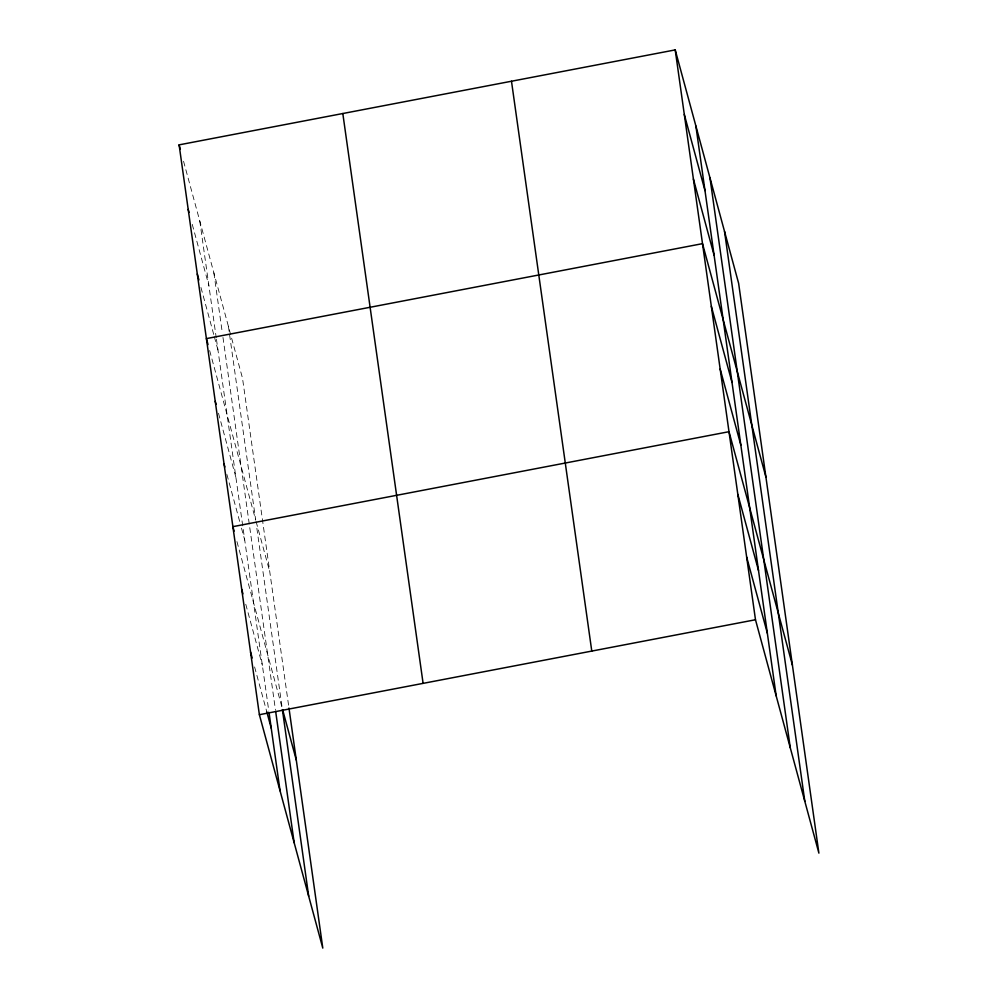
<?xml version="1.0" encoding="UTF-8"?>
<svg xmlns="http://www.w3.org/2000/svg" width="998" height="998" viewBox="0 0 998 998"><rect width="100%" height="100%" fill="white"/><g stroke="black" fill="none" stroke-linecap="round" stroke-linejoin="round"><path stroke-width="0.75" stroke-dasharray="4.99 3.74" d="M183.557 161.277L242.514 378.254L288.971 708.069M192.252 224.363L208.869 285.54M200.947 287.461L213.921 335.203M214.321 336.7L217.976 350.123M209.642 350.548L255.7 520.095L229.49 334.043M256.112 521.58L269.809 572.004M218.475 413.234L235.902 477.393M226.895 474.424L239.869 522.166M241.491 528.142L244.735 540.08M236.938 541.577L282.197 708.143L256.349 524.686M245.77 604.264L262.399 665.441M254.602 666.951L266.765 711.711M228.405 326.346L229.278 332.496M213.871 272.866L222.329 332.833M222.978 337.449L275.423 709.703M199.775 220.957L216.242 337.823M216.454 339.357L268.849 711.312"/><path stroke-width="1.5" d="M288.971 708.069L322.791 948.1L259.38 714.705L179.104 144.86L675.209 49.9L738.62 283.295L818.896 853.14L755.486 619.746L675.209 49.9M232.883 526.657L729.002 431.697L792.412 665.092M259.38 714.705L755.486 619.746M684.304 114.483L704.987 190.581M693.41 179.066L714.081 255.164M765.915 477.044L702.505 243.649L206.399 338.609L208.021 344.584M711.337 306.324L732.008 382.434M720.169 369.011L740.84 445.108M737.834 494.384L758.505 570.482M746.654 557.059L767.337 633.156M179.104 144.86L180.314 149.338M188.198 209.443L189.009 212.437M197.292 274.026L198.914 280.001M215.231 401.296L216.042 404.277M224.051 463.983L224.862 466.964M233.295 528.154L234.106 531.136M282.596 709.628L296.294 760.052M241.716 589.344L242.938 593.822M250.548 652.031L252.17 657.994M266.765 711.711L271.219 728.128M724.523 231.386L804.8 801.232M709.99 177.906L790.266 747.751M695.88 125.998L776.17 695.843M511.487 81.237L591.777 651.083M342.813 113.523L423.102 683.368M282.409 709.678L308.694 896.192M275.635 711.237L294.161 842.711M269.073 712.834L280.051 790.803"/></g></svg>
